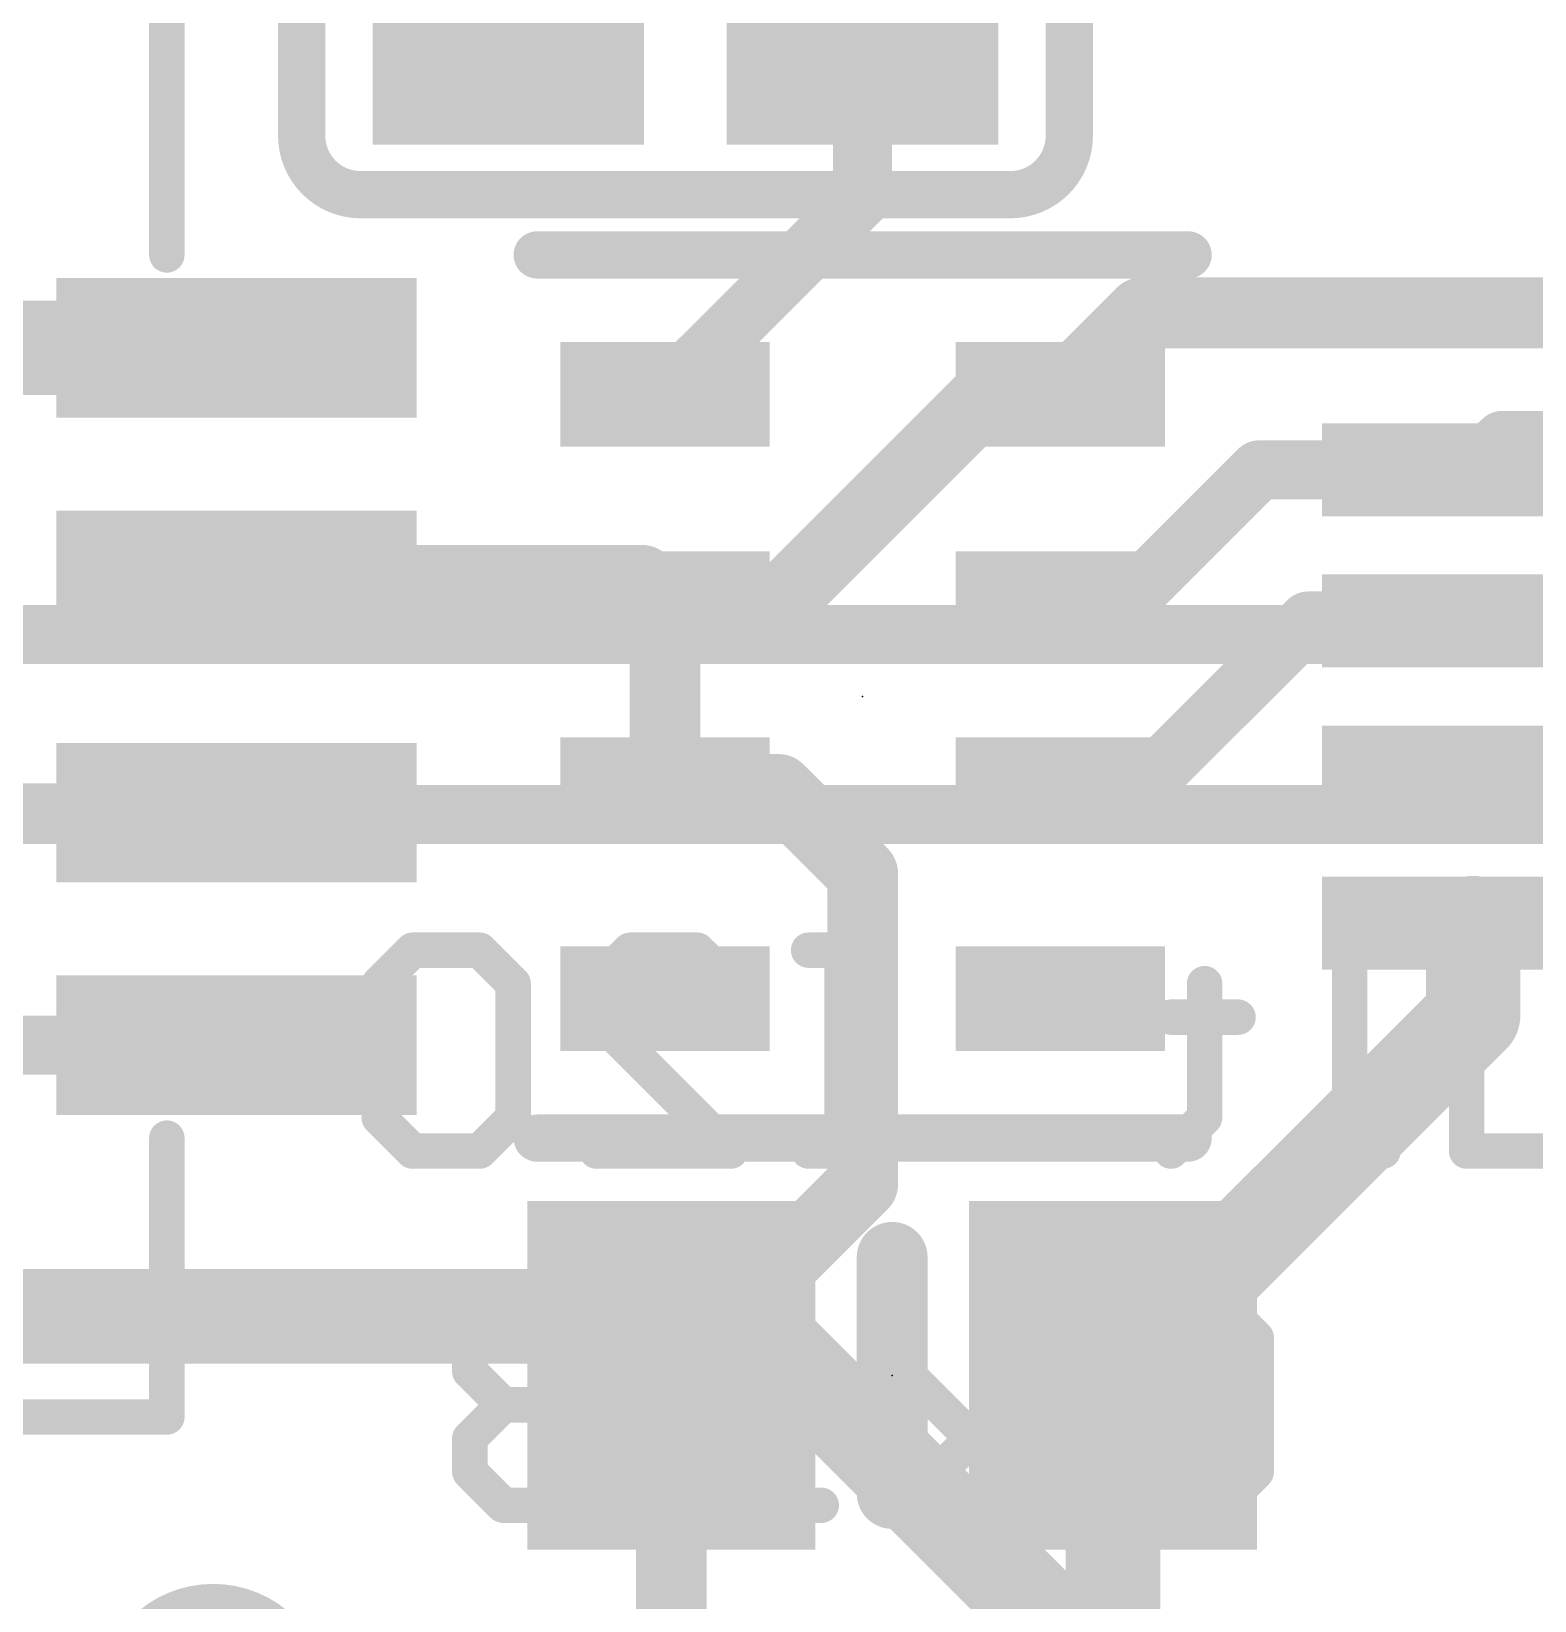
# Model space of a CAD drawing. Extents: x 0 to 25.4, y 0 to 17.8.
# Drawn here: x 4.3 to 10.76, y 5 to 11.75 of the extents above; entities that cross this region are included whole.
import ezdxf

# ---------------------------------------------------------------- set-up
doc = ezdxf.new("R2010")
doc.units = 0
for name, color, linetype in [('1', 12, 'CONTINUOUS'), ('16', 5, 'CONTINUOUS'), ('21', 40, 'CONTINUOUS'), ('22', 6, 'CONTINUOUS'), ('23', 40, 'CONTINUOUS')]:
    doc.layers.add(name, color=color, linetype=linetype)

# ---------------------------------------------------------------- blocks, each defined once
blk = doc.blocks.new('RECT')
blk.add_solid([(-0.5, -0.5), (0.5, -0.5), (-0.5, 0.5), (0.5, 0.5)])
blk = doc.blocks.new('PIE')
at = {"const_width": 0.5}
blk.add_lwpolyline([(0, -0.25, 1), (0, 0.25, 1), (0, -0.25)], format="xyb", dxfattribs=at)

msp = doc.modelspace()

# ---------------------------------------------------------------- linework, layer by layer
at = {"layer": '1'}
for points, const_width in [([(7.874, 11.04), (7.874, 12.065)], 0.254), ([(7.024, 10.19), (7.874, 11.04)], 0.254), ([(8.724, 10.19), (9.075, 10.541)], 0.3048), ([(9.075, 10.541), (12.954, 10.541)], 0.3048), ([(5.181, 10.39), (2.581, 10.39)], 0.4064), ([(7.512, 9.29), (8.412, 10.19)], 0.3048), ([(8.412, 10.19), (8.724, 10.19)], 0.3048), ([(10.5, 9.865), (10.627, 9.992)], 0.254), ([(12.487, 9.992), (10.627, 9.992)], 0.254), ([(9.579, 9.865), (9.004, 9.29)], 0.254), ([(10.5, 9.865), (9.579, 9.865)], 0.254), ([(5.181, 9.39), (6.924, 9.39)], 0.3048), ([(6.924, 9.39), (7.024, 9.29)], 0.3048), ([(7.024, 9.29), (7.024, 8.49)], 0.3048), ([(7.024, 9.29), (7.512, 9.29)], 0.3048), ([(9.004, 9.29), (8.724, 9.29)], 0.254), ([(9.791, 9.215), (9.066, 8.49)], 0.254), ([(10.5, 9.215), (9.791, 9.215)], 0.254), ([(10.5, 9.215), (11.867, 9.215)], 0.254), ([(7.024, 8.49), (7.512, 8.49)], 0.3048), ([(7.512, 8.49), (7.874, 8.128)], 0.3048), ([(10.5, 8.565), (11.374, 8.565)], 0.254), ([(9.066, 8.49), (8.724, 8.49)], 0.254), ([(5.181, 8.39), (3.691, 8.39)], 0.254), ([(7.874, 8.128), (7.874, 6.792)], 0.3048), ([(10.5, 7.915), (10.5, 7.518)], 0.4064), ([(10.5, 7.518), (8.951, 5.969)], 0.4064), ([(5.181, 7.39), (3.405, 7.39)], 0.254), ([(7.874, 6.792), (7.051, 5.969)], 0.3048), ([(8.951, 5.969), (8.951, 2.601)], 0.4064), ([(7.051, 5.969), (7.051, 3.241)], 0.3048)]:
    msp.add_lwpolyline(points, dxfattribs=dict(at, const_width=const_width))
for points, const_width in [([(7.9189, 10.9951, 1), (7.8291, 11.0849)], 0.127), ([(7.8105, 11.04, 1), (7.9375, 11.04)], 0.127), ([(9.075, 10.6172, 1), (9.075, 10.4648)], 0.1524), ([(9.1289, 10.4871, 1), (9.0211, 10.5949)], 0.1524), ([(5.181, 10.2884, 1), (5.181, 10.4916)], 0.2032), ([(8.412, 10.2662, 1), (8.412, 10.1138)], 0.1524), ([(8.4659, 10.1361, 1), (8.3581, 10.2439)], 0.1524), ([(8.724, 10.1138, 1), (8.724, 10.2662)], 0.1524), ([(6.9791, 10.2349, 1), (7.0689, 10.1451)], 0.127), ([(8.6701, 10.2439, 1), (8.7779, 10.1361)], 0.1524), ([(10.627, 10.0555, 1), (10.627, 9.9285)], 0.127), ([(10.6719, 9.9471, 1), (10.5821, 10.0369)], 0.127), ([(9.579, 9.9285, 1), (9.579, 9.8015)], 0.127), ([(9.6239, 9.8201, 1), (9.5341, 9.9099)], 0.127), ([(10.4551, 9.9099, 1), (10.5449, 9.8201)], 0.127), ([(10.5, 9.8015, 1), (10.5, 9.9285)], 0.127), ([(5.181, 9.4662, 1), (5.181, 9.3138)], 0.1524), ([(6.9779, 9.4439, 1), (6.8701, 9.3361)], 0.1524), ([(6.924, 9.3138, 1), (6.924, 9.4662)], 0.1524), ([(7.1002, 9.29, 1), (6.9478, 9.29)], 0.1524), ([(7.024, 9.3662, 1), (7.024, 9.2138)], 0.1524), ([(6.9701, 9.2361, 1), (7.0779, 9.3439)], 0.1524), ([(7.4581, 9.3439, 1), (7.5659, 9.2361)], 0.1524), ([(7.512, 9.2138, 1), (7.512, 9.3662)], 0.1524), ([(8.724, 9.3535, 1), (8.724, 9.2265)], 0.127), ([(8.9591, 9.3349, 1), (9.0489, 9.2451)], 0.127), ([(9.004, 9.2265, 1), (9.004, 9.3535)], 0.127), ([(9.791, 9.2785, 1), (9.791, 9.1515)], 0.127), ([(9.8359, 9.1701, 1), (9.7461, 9.2599)], 0.127), ([(10.5, 9.2785, 1), (10.5, 9.1515)], 0.127), ([(10.5, 9.1515, 1), (10.5, 9.2785)], 0.127), ([(7.024, 8.5662, 1), (7.024, 8.4138)], 0.1524), ([(7.5659, 8.5439, 1), (7.4581, 8.4361)], 0.1524), ([(7.512, 8.4138, 1), (7.512, 8.5662)], 0.1524), ([(10.5, 8.6285, 1), (10.5, 8.5015)], 0.127), ([(8.724, 8.5535, 1), (8.724, 8.4265)], 0.127), ([(9.0211, 8.5349, 1), (9.1109, 8.4451)], 0.127), ([(9.066, 8.4265, 1), (9.066, 8.5535)], 0.127), ([(5.181, 8.3265, 1), (5.181, 8.4535)], 0.127), ([(6.9478, 8.49, 1), (7.1002, 8.49)], 0.1524), ([(7.9502, 8.128, 1), (7.7978, 8.128)], 0.1524), ([(7.8201, 8.0741, 1), (7.9279, 8.1819)], 0.1524), ([(10.6016, 7.915, 1), (10.3984, 7.915)], 0.2032), ([(10.5718, 7.4462, 1), (10.4282, 7.5898)], 0.2032), ([(10.3984, 7.518, 1), (10.6016, 7.518)], 0.2032), ([(5.181, 7.3265, 1), (5.181, 7.4535)], 0.127), ([(7.9279, 6.7381, 1), (7.8201, 6.8459)], 0.1524), ([(7.7978, 6.792, 1), (7.9502, 6.792)], 0.1524), ([(9.0526, 5.969, 1), (8.8494, 5.969)], 0.2032), ([(7.1272, 5.969, 1), (6.9748, 5.969)], 0.1524), ([(6.9971, 6.0229, 1), (7.1049, 5.9151)], 0.1524), ([(8.8792, 6.0408, 1), (9.0228, 5.8972)], 0.2032)]:
    msp.add_lwpolyline(points, format="xyb", dxfattribs=dict(at, const_width=const_width))
at = {"layer": '16'}
for points, const_width in [([(2.8067, 9.1567), (11.9507, 9.1567)], 0.254), ([(3.683, 8.382), (12.446, 8.382)], 0.254), ([(3.683, 6.223), (7.366, 6.223)], 0.4064), ([(7.366, 6.223), (8.89, 4.699)], 0.4064)]:
    msp.add_lwpolyline(points, dxfattribs=dict(at, const_width=const_width))
at = {"layer": '16', "const_width": 0.2032}
for points in [[(7.4378, 6.2948, 1), (7.2942, 6.1512)], [(7.366, 6.1214, 1), (7.366, 6.3246)]]:
    msp.add_lwpolyline(points, format="xyb", dxfattribs=at)
at = {"layer": '21'}
for points, const_width in [([(5.461, 11.303), (5.461, 12.827)], 0.2032), ([(8.763, 11.303), (8.763, 12.827)], 0.2032), ([(4.881, 11.89), (4.881, 10.79)], 0.1524), ([(8.509, 11.049), (5.715, 11.049)], 0.2032), ([(6.474, 10.79), (9.274, 10.79)], 0.2032), ([(9.274, 6.99), (6.474, 6.99)], 0.2032), ([(4.881, 6.99), (4.881, 5.79)], 0.1524), ([(8.001, 6.477), (8.001, 5.461)], 0.3048), ([(4.881, 5.79), (2.281, 5.79)], 0.1524)]:
    msp.add_lwpolyline(points, dxfattribs=dict(at, const_width=const_width))
for points, const_width in [([(5.461, 11.303, 0.4142), (5.715, 11.049)], 0.2032), ([(5.5118, 11.303, 1), (5.4102, 11.303)], 0.1016), ([(5.4102, 11.303, 1), (5.5118, 11.303)], 0.1016), ([(8.509, 11.049, 0.4142), (8.763, 11.303)], 0.2032), ([(8.8138, 11.303, 1), (8.7122, 11.303)], 0.1016), ([(8.7122, 11.303, 1), (8.8138, 11.303)], 0.1016), ([(5.715, 11.0998, 1), (5.715, 10.9982)], 0.1016), ([(5.715, 10.9982, 1), (5.715, 11.0998)], 0.1016), ([(8.509, 11.0998, 1), (8.509, 10.9982)], 0.1016), ([(8.509, 10.9982, 1), (8.509, 11.0998)], 0.1016), ([(6.474, 10.8408, 1), (6.474, 10.7392)], 0.1016), ([(9.274, 10.7392, 1), (9.274, 10.8408)], 0.1016), ([(4.8429, 10.79, 1), (4.9191, 10.79)], 0.0762), ([(6.474, 7.0408, 1), (6.474, 6.9392)], 0.1016), ([(9.274, 6.9392, 1), (9.274, 7.0408)], 0.1016), ([(4.9191, 6.99, 1), (4.8429, 6.99)], 0.0762), ([(8.0772, 6.477, 1), (7.9248, 6.477)], 0.1524), ([(4.8429, 5.79, 1), (4.9191, 5.79)], 0.0762), ([(4.881, 5.7519, 1), (4.881, 5.8281)], 0.0762), ([(7.9248, 5.461, 1), (8.0772, 5.461)], 0.1524)]:
    msp.add_lwpolyline(points, format="xyb", dxfattribs=dict(at, const_width=const_width))
at = {"layer": '22', "const_width": 0.1524}
for points in [[(5.7944, 7.6545), (5.9385, 7.7985)], [(5.9385, 7.7985), (6.2266, 7.7985)], [(6.2266, 7.7985), (6.3707, 7.6545)], [(6.7299, 7.6545), (6.874, 7.7985)], [(6.874, 7.7985), (7.1621, 7.7985)], [(7.1621, 7.7985), (7.3062, 7.6545)], [(7.9298, 7.7985), (7.6417, 7.7985)], [(7.7858, 6.9342), (7.7858, 7.7985)], [(10.1127, 7.7985), (9.9687, 7.7985)], [(9.9687, 7.7985), (9.9687, 6.9342)], [(6.3707, 7.6545), (6.3707, 7.0783)], [(6.7299, 7.5104), (6.7299, 7.6545)], [(9.345, 7.6545), (9.345, 7.0783)], [(7.3062, 6.9342), (6.7299, 7.5104)], [(9.489, 7.5104), (9.2009, 7.5104)], [(10.472, 6.9342), (10.472, 7.5104)], [(5.9385, 6.9342), (5.7944, 7.0783)], [(6.3707, 7.0783), (6.2266, 6.9342)], [(9.345, 7.0783), (9.2009, 6.9342)], [(6.2266, 6.9342), (5.9385, 6.9342)], [(6.7299, 6.9342), (7.3062, 6.9342)], [(7.9298, 6.9342), (7.6417, 6.9342)], [(10.1127, 6.9342), (9.8246, 6.9342)], [(10.9042, 6.9342), (10.472, 6.9342)], [(6.3283, 6.2745), (6.1842, 6.1305)], [(6.6164, 6.2745), (6.3283, 6.2745)], [(6.7605, 6.1305), (6.6164, 6.2745)], [(7.696, 5.9864), (7.4079, 6.2745)], [(7.4079, 6.2745), (7.4079, 5.4102)], [(9.1348, 6.2745), (8.9908, 6.1305)], [(9.423, 6.2745), (9.1348, 6.2745)], [(9.567, 6.1305), (9.423, 6.2745)], [(6.1842, 6.1305), (6.1842, 5.9864)], [(6.7605, 5.9864), (6.7605, 6.1305)], [(8.9908, 6.1305), (8.9908, 5.5543)], [(9.567, 5.5543), (8.9908, 6.1305)], [(9.567, 5.5543), (9.567, 6.1305)], [(6.1842, 5.9864), (6.3283, 5.8424)], [(6.6164, 5.8424), (6.7605, 5.9864)], [(8.6315, 5.9864), (8.0553, 5.4102)], [(8.6315, 5.4102), (8.0553, 5.9864)], [(6.3283, 5.8424), (6.1842, 5.6983)], [(6.6164, 5.8424), (6.3283, 5.8424)], [(6.7605, 5.6983), (6.6164, 5.8424)], [(6.1842, 5.6983), (6.1842, 5.5543)], [(6.7605, 5.5543), (6.7605, 5.6983)], [(6.1842, 5.5543), (6.3283, 5.4102)], [(6.6164, 5.4102), (6.7605, 5.5543)], [(8.9908, 5.5543), (9.1348, 5.4102)], [(9.423, 5.4102), (9.567, 5.5543)], [(6.3283, 5.4102), (6.6164, 5.4102)], [(7.696, 5.4102), (7.1197, 5.4102)], [(9.1348, 5.4102), (9.423, 5.4102)]]:
    msp.add_lwpolyline(points, dxfattribs=at)
at = {"layer": '22', "const_width": 0.0762}
for points in [[(5.9385, 7.8366, 1), (5.9385, 7.7604)], [(5.9654, 7.7716, 1), (5.9115, 7.8255)], [(6.2535, 7.8255, 1), (6.1997, 7.7716)], [(6.2266, 7.7604, 1), (6.2266, 7.8366)], [(6.874, 7.8366, 1), (6.874, 7.7604)], [(6.9009, 7.7716, 1), (6.8471, 7.8255)], [(7.1891, 7.8255, 1), (7.1352, 7.7716)], [(7.1621, 7.7604, 1), (7.1621, 7.8366)], [(7.6417, 7.8366, 1), (7.6417, 7.7604)], [(7.8239, 7.7985, 1), (7.7477, 7.7985)], [(7.9298, 7.7604, 1), (7.9298, 7.8366)], [(9.9687, 7.8366, 1), (9.9687, 7.7604)], [(10.0068, 7.7985, 1), (9.9306, 7.7985)], [(10.1127, 7.7604, 1), (10.1127, 7.8366)], [(5.7675, 7.6814, 1), (5.8214, 7.6275)], [(6.4088, 7.6545, 1), (6.3326, 7.6545)], [(6.3437, 7.6275, 1), (6.3976, 7.6814)], [(6.768, 7.6545, 1), (6.6918, 7.6545)], [(6.703, 7.6814, 1), (6.7569, 7.6275)], [(7.2792, 7.6275, 1), (7.3331, 7.6814)], [(9.3831, 7.6545, 1), (9.3069, 7.6545)], [(6.7569, 7.5374, 1), (6.703, 7.4835)], [(9.2009, 7.5485, 1), (9.2009, 7.4723)], [(9.489, 7.4723, 1), (9.489, 7.5485)], [(10.5101, 7.5104, 1), (10.4339, 7.5104)], [(6.6918, 7.5104, 1), (6.768, 7.5104)], [(5.8214, 7.1052, 1), (5.7675, 7.0513)], [(6.3326, 7.0783, 1), (6.4088, 7.0783)], [(6.3976, 7.0513, 1), (6.3437, 7.1052)], [(9.3069, 7.0783, 1), (9.3831, 7.0783)], [(9.3719, 7.0513, 1), (9.318, 7.1052)], [(5.9385, 6.9723, 1), (5.9385, 6.8961)], [(5.9115, 6.9073, 1), (5.9654, 6.9611)], [(6.1997, 6.9611, 1), (6.2535, 6.9073)], [(6.2266, 6.8961, 1), (6.2266, 6.9723)], [(6.7299, 6.9723, 1), (6.7299, 6.8961)], [(7.2792, 6.9073, 1), (7.3331, 6.9611)], [(7.3062, 6.8961, 1), (7.3062, 6.9723)], [(7.6417, 6.9723, 1), (7.6417, 6.8961)], [(7.7477, 6.9342, 1), (7.8239, 6.9342)], [(7.9298, 6.8961, 1), (7.9298, 6.9723)], [(9.174, 6.9611, 1), (9.2279, 6.9073)], [(9.8246, 6.9723, 1), (9.8246, 6.8961)], [(9.9306, 6.9342, 1), (10.0068, 6.9342)], [(10.1127, 6.8961, 1), (10.1127, 6.9723)], [(10.472, 6.9723, 1), (10.472, 6.8961)], [(10.4339, 6.9342, 1), (10.5101, 6.9342)], [(6.3283, 6.3126, 1), (6.3283, 6.2364)], [(6.3552, 6.2476, 1), (6.3013, 6.3015)], [(6.6433, 6.3015, 1), (6.5895, 6.2476)], [(6.6164, 6.2364, 1), (6.6164, 6.3126)], [(7.4348, 6.3015, 1), (7.3809, 6.2476)], [(7.446, 6.2745, 1), (7.3698, 6.2745)], [(9.1348, 6.3126, 1), (9.1348, 6.2364)], [(9.1618, 6.2476, 1), (9.1079, 6.3015)], [(9.4499, 6.3015, 1), (9.396, 6.2476)], [(9.423, 6.2364, 1), (9.423, 6.3126)], [(6.2223, 6.1305, 1), (6.1461, 6.1305)], [(6.1573, 6.1574, 1), (6.2112, 6.1035)], [(6.7986, 6.1305, 1), (6.7224, 6.1305)], [(6.7335, 6.1035, 1), (6.7874, 6.1574)], [(9.0177, 6.1574, 1), (8.9638, 6.1035)], [(8.9638, 6.1574, 1), (9.0177, 6.1035)], [(9.0289, 6.1305, 1), (8.9527, 6.1305)], [(9.6051, 6.1305, 1), (9.5289, 6.1305)], [(9.5401, 6.1035, 1), (9.5939, 6.1574)], [(6.2112, 6.0134, 1), (6.1573, 5.9595)], [(6.1461, 5.9864, 1), (6.2223, 5.9864)], [(6.7224, 5.9864, 1), (6.7986, 5.9864)], [(6.7874, 5.9595, 1), (6.7335, 6.0134)], [(7.669, 5.9595, 1), (7.7229, 6.0134)], [(8.0822, 6.0134, 1), (8.0283, 5.9595)], [(8.6584, 5.9595, 1), (8.6045, 6.0134)], [(6.3283, 5.8805, 1), (6.3283, 5.8043)], [(6.3552, 5.8154, 1), (6.3013, 5.8693)], [(6.3013, 5.8154, 1), (6.3552, 5.8693)], [(6.6433, 5.8693, 1), (6.5895, 5.8154)], [(6.5895, 5.8693, 1), (6.6433, 5.8154)], [(6.6164, 5.8043, 1), (6.6164, 5.8805)], [(6.2223, 5.6983, 1), (6.1461, 5.6983)], [(6.1573, 5.7253, 1), (6.2112, 5.6714)], [(6.7986, 5.6983, 1), (6.7224, 5.6983)], [(6.7335, 5.6714, 1), (6.7874, 5.7253)], [(6.2112, 5.5812, 1), (6.1573, 5.5273)], [(6.7874, 5.5273, 1), (6.7335, 5.5812)], [(9.0177, 5.5812, 1), (8.9638, 5.5273)], [(9.5939, 5.5273, 1), (9.5401, 5.5812)], [(9.5401, 5.5273, 1), (9.5939, 5.5812)], [(6.1461, 5.5543, 1), (6.2223, 5.5543)], [(6.7224, 5.5543, 1), (6.7986, 5.5543)], [(8.9527, 5.5543, 1), (9.0289, 5.5543)], [(9.5289, 5.5543, 1), (9.6051, 5.5543)], [(6.3283, 5.4483, 1), (6.3283, 5.3721)], [(6.3013, 5.3833, 1), (6.3552, 5.4371)], [(6.5895, 5.4371, 1), (6.6433, 5.3833)], [(6.6164, 5.3721, 1), (6.6164, 5.4483)], [(7.1197, 5.4483, 1), (7.1197, 5.3721)], [(7.696, 5.3721, 1), (7.696, 5.4483)], [(8.0283, 5.4371, 1), (8.0822, 5.3833)], [(8.6045, 5.3833, 1), (8.6584, 5.4371)], [(9.1348, 5.4483, 1), (9.1348, 5.3721)], [(9.1079, 5.3833, 1), (9.1618, 5.4371)], [(9.396, 5.4371, 1), (9.4499, 5.3833)], [(9.423, 5.3721, 1), (9.423, 5.4483)], [(7.3698, 5.4102, 1), (7.446, 5.4102)]]:
    msp.add_lwpolyline(points, format="xyb", dxfattribs=at)
at = {"layer": '23'}
for p in [(7.874, 8.89), (8.001, 5.969)]:
    msp.add_point(p, dxfattribs=at)

# ---------------------------------------------------------------- block references
at = {"layer": '1'}
for p, xscale, yscale in [((6.35, 12.065), 1.1684, 1.6002), ((7.874, 12.065), 1.1684, 1.6002), ((5.181, 10.39), 1.55, 0.6), ((10.5, 9.865), 1.3, 0.4), ((5.181, 9.39), 1.55, 0.6), ((10.5, 9.215), 1.3, 0.4), ((10.5, 8.565), 1.3, 0.4), ((5.181, 8.39), 1.55, 0.6), ((10.5, 7.915), 1.3, 0.4), ((5.181, 7.39), 1.55, 0.6), ((7.051, 5.969), 1.24, 1.5), ((8.951, 5.969), 1.24, 1.5)]:
    msp.add_blockref('RECT', p, dxfattribs=dict(at, xscale=xscale, yscale=yscale))
at = {"layer": '1', "xscale": 0.45, "yscale": 0.9, "rotation": 270}
for p in [(7.024, 10.19), (8.724, 10.19), (7.024, 9.29), (8.724, 9.29), (7.024, 8.49), (8.724, 8.49), (7.024, 7.59), (8.724, 7.59)]:
    msp.add_blockref('RECT', p, dxfattribs=at)
at = {"layer": '1'}
msp.add_blockref('PIE', (5.08, 4.572), dxfattribs=at)

doc.saveas('drawing.dxf')
